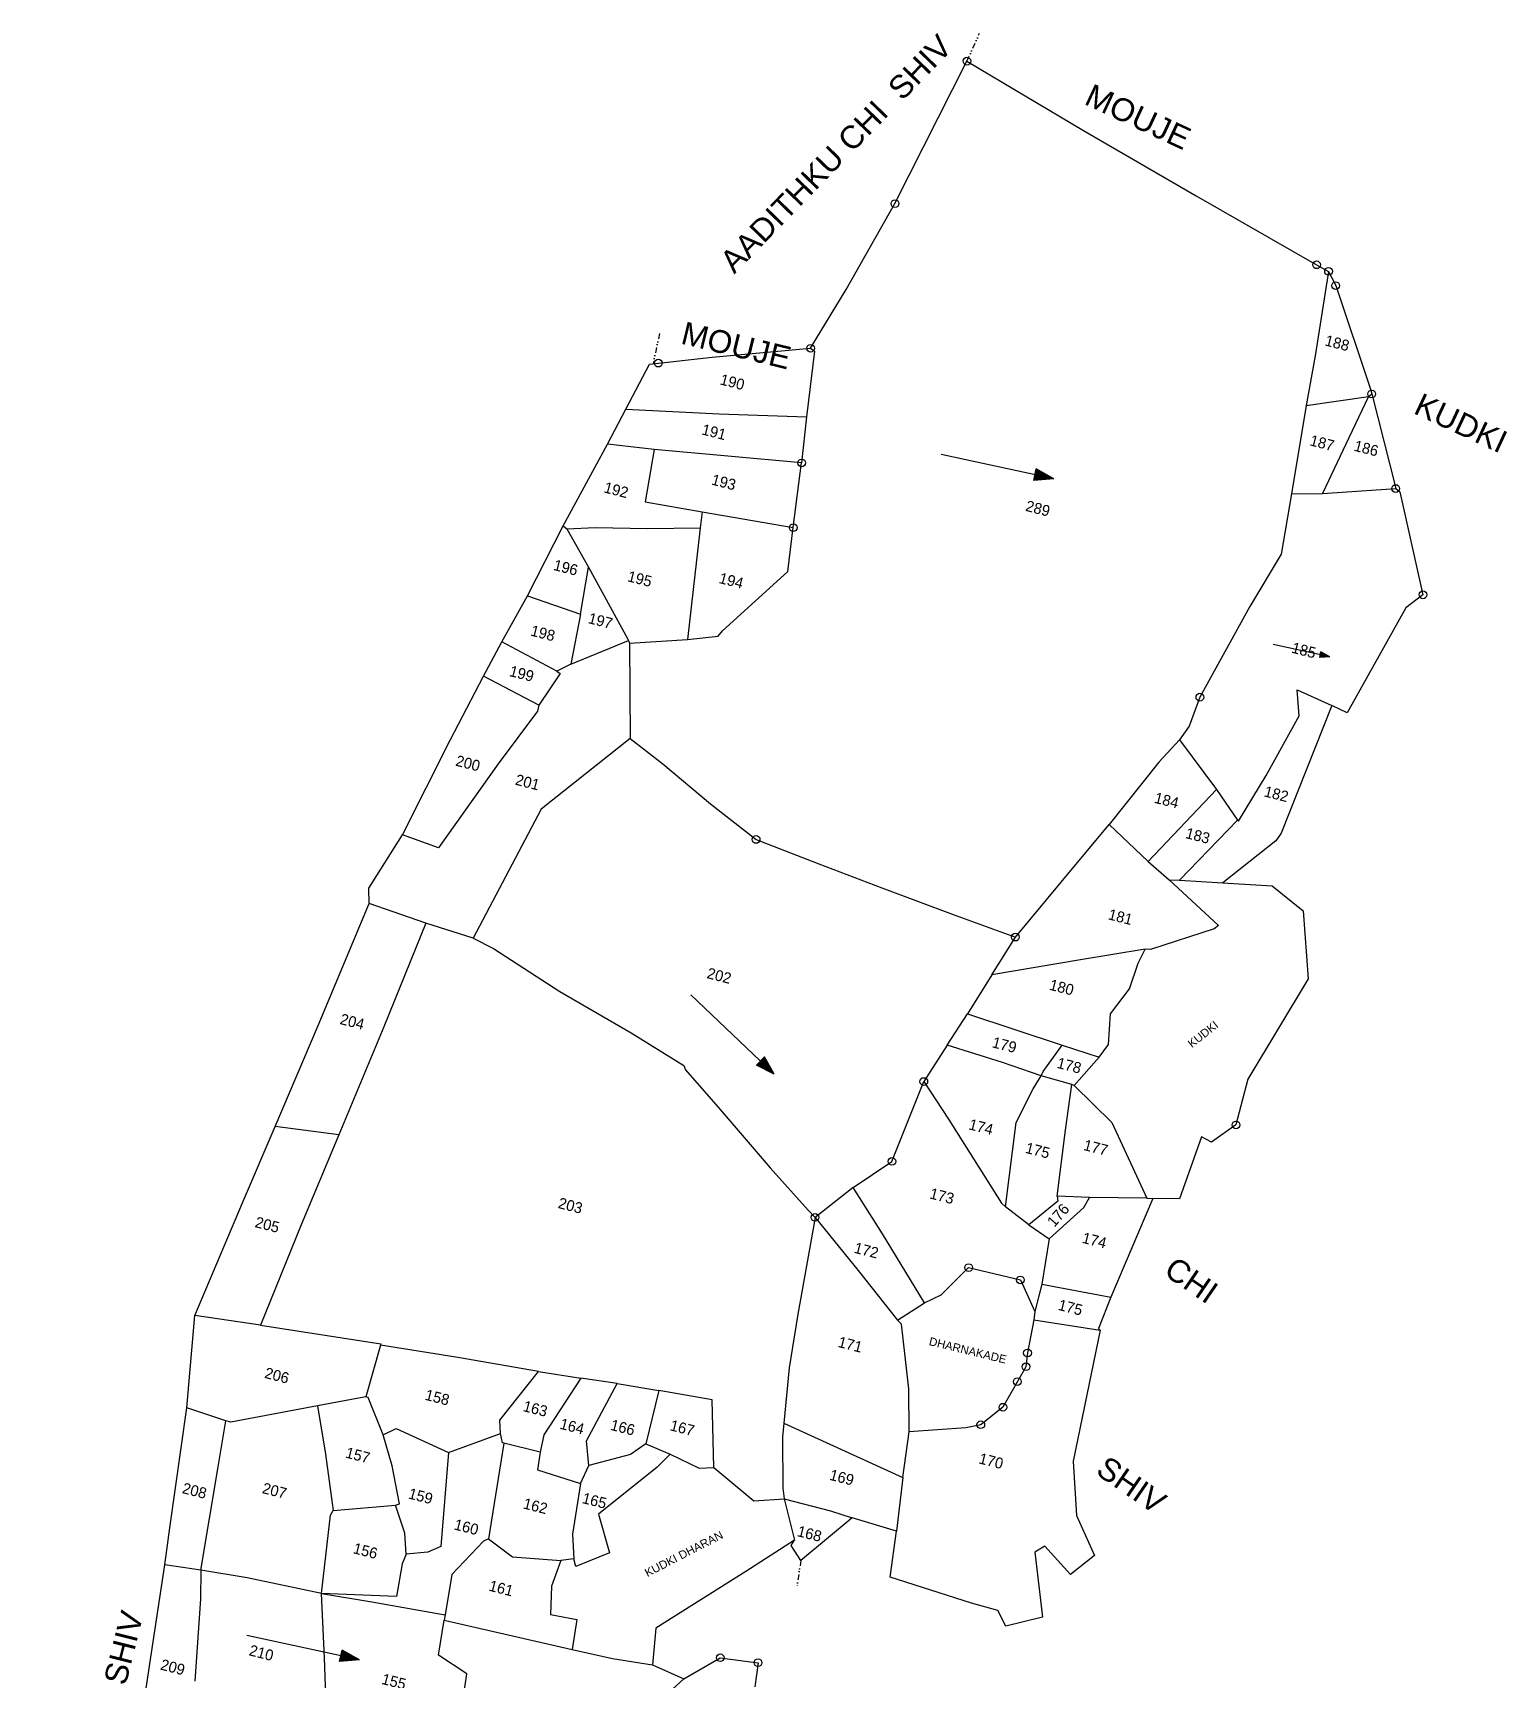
# Model space of a CAD drawing. Header units: metres. Extents: x 286922 to 289737, y 2012093 to 2016046.
# Drawn here: x 287773 to 289092, y 2014573 to 2016046 of the extents above; entities that cross this region are included whole.
import ezdxf
from ezdxf.enums import TextEntityAlignment as Align

# ---------------------------------------------------------------- set-up
doc = ezdxf.new("R2010")
doc.units = ezdxf.units.M
doc.header["$MEASUREMENT"] = 0
doc.linetypes.add('DIVIDE', pattern=[1.25, 0.5, -0.25, 0, -0.25, 0, -0.25])
for name, color, linetype in [('POLY_PARCEL', 6, 'Continuous'), ('POLY_WATER', 4, 'Continuous'), ('TEXT_MAPIN', 7, 'Continuous'), ('TEXT_MAPOUT', 7, 'Continuous'), ('TEXT_PARCEL', 7, 'Continuous'), ('V_BOUND_LINE', 7, 'Continuous'), ('V_DIVIDE_LINE', 7, 'DIVIDE')]:
    doc.layers.add(name, color=color, linetype=linetype)
doc.styles.get("Standard").update_dxf_attribs({"font": 'arial.ttf'})
doc.styles.add('TEXT_MAP', font='', dxfattribs={"height": 2.5})
doc.styles.get('TEXT_MAP').set_extended_font_data('Kruti Dev 050')

msp = doc.modelspace()

# ---------------------------------------------------------------- hatches: boundary and pattern name
h = msp.add_hatch(color=256)
h.paths.add_polyline_path([(288669.7, 2015650.7), (288668.6, 2015645.6), (288686.4, 2015647.1)])
h.paths.add_polyline_path([(288686.4, 2015647.1), (288670.8, 2015655.8), (288669.7, 2015650.7)])
h = msp.add_hatch(color=256)
h.paths.add_polyline_path([(288925, 2015489.6), (288924.4, 2015487), (288933.4, 2015487.8)])
h.paths.add_polyline_path([(288933.4, 2015487.8), (288925.5, 2015492.1), (288925, 2015489.6)])
h = msp.add_hatch(color=256)
h.paths.add_polyline_path([(288424, 2015126), (288420.4, 2015122.2), (288436.4, 2015114.2)])
h.paths.add_polyline_path([(288436.4, 2015114.2), (288427.7, 2015129.8), (288424, 2015126)])
h = msp.add_hatch(color=256)
h.paths.add_polyline_path([(288048.6, 2014593.9), (288047.5, 2014588.8), (288065.4, 2014590.3)])
h.paths.add_polyline_path([(288065.4, 2014590.3), (288049.7, 2014599), (288048.6, 2014593.9)])

# ---------------------------------------------------------------- linework, layer by layer
for points in [[(288686.4, 2015647.1), (288585.7, 2015668.8)], [(288668.6, 2015645.6), (288670.8, 2015655.8)], [(288686.4, 2015647.1), (288668.6, 2015645.6)], [(288686.4, 2015647.1), (288670.8, 2015655.8)], [(288933.4, 2015487.8), (288882.8, 2015498.6)], [(288924.4, 2015487), (288925.5, 2015492.1)], [(288933.4, 2015487.8), (288924.4, 2015487)], [(288933.4, 2015487.8), (288925.5, 2015492.1)], [(288436.4, 2015114.2), (288361.9, 2015185.3)], [(288420.4, 2015122.2), (288427.7, 2015129.8)], [(288436.4, 2015114.2), (288427.7, 2015129.8)], [(288436.4, 2015114.2), (288420.4, 2015122.2)], [(288065.4, 2014590.3), (287964.6, 2014612)], [(288047.5, 2014588.8), (288049.7, 2014599)], [(288065.4, 2014590.3), (288049.7, 2014599)], [(288065.4, 2014590.3), (288047.5, 2014588.8)]]:
    msp.add_lwpolyline(points)
for centre in [(288608.8, 2016020.7), (288544.4, 2015893.2), (288921.6, 2015838.5), (288932.3, 2015832.6), (288938.7, 2015819.9), (288468.9, 2015763.8), (288332.7, 2015750.5), (288970.9, 2015722.9), (288460.9, 2015661.2), (288992.4, 2015638.3), (288453.4, 2015603.3), (289016.8, 2015543.2), (288817.2, 2015451.6), (288420.2, 2015324.3), (288652.1, 2015236.9), (288570.2, 2015107.7), (288849.5, 2015068.9), (288541.7, 2015036.2), (288472.9, 2014986.1), (288610.3, 2014941.2), (288656.6, 2014930.2), (288663, 2014864.8), (288661.6, 2014852.5), (288653.9, 2014839.2), (288641, 2014816.3), (288621.2, 2014800.6), (288388.1, 2014592.1), (288421.9, 2014587.7)]:
    msp.add_circle(centre, 3.45)
at = {"layer": 'POLY_PARCEL'}
for p, q in [((288932.3, 2015832.6), (288929.4, 2015813.6)), ((288929.4, 2015813.6), (288920.2, 2015757)), ((288472.4, 2015761.3), (288465.4, 2015702.6)), ((288468.9, 2015763.8), (288472.4, 2015761.3)), ((288920.2, 2015757), (288912.4, 2015712.6)), ((288912.4, 2015712.6), (288968, 2015720.6)), ((288968, 2015720.6), (288950.4, 2015683.8)), ((288968, 2015720.6), (288970.9, 2015722.9)), ((288303.6, 2015709.2), (288387.2, 2015705.2)), ((288387.2, 2015705.2), (288465.4, 2015702.6)), ((288465.4, 2015702.6), (288460.9, 2015661.2)), ((288912.4, 2015712.6), (288899.3, 2015633.5)), ((288329, 2015673.1), (288287.3, 2015678)), ((288329, 2015673.1), (288321, 2015626.5)), ((288460.9, 2015661.2), (288329, 2015673.1)), ((288950.4, 2015683.8), (288927, 2015633.9)), ((288453.4, 2015603.3), (288460.9, 2015661.2)), ((288899.3, 2015633.5), (288889.9, 2015579.7)), ((288899.3, 2015633.5), (288927, 2015633.9)), ((288927, 2015633.9), (288992.4, 2015638.3)), ((288321, 2015626.5), (288371.9, 2015617.5)), ((288371.9, 2015617.5), (288370.2, 2015603)), ((288371.9, 2015617.5), (288453.4, 2015603.3)), ((288247.7, 2015604.8), (288250.7, 2015602.2)), ((288250.7, 2015602.2), (288276.2, 2015603.5)), ((288250.7, 2015602.2), (288270.3, 2015567.8)), ((288276.2, 2015603.5), (288323.4, 2015602.5)), ((288323.4, 2015602.5), (288370.2, 2015603)), ((288370.2, 2015603), (288358.9, 2015503.3)), ((288448.7, 2015564), (288453.4, 2015603.3)), ((288263, 2015525.8), (288270.3, 2015567.8)), ((288270.3, 2015567.8), (288305.4, 2015503.6)), ((288889.9, 2015579.7), (288862, 2015532.6)), ((288390.2, 2015511), (288448.7, 2015564)), ((288215.6, 2015542.4), (288263, 2015525.8)), ((288263, 2015525.8), (288254.5, 2015481.2)), ((288862, 2015532.6), (288817.2, 2015451.6)), ((288386.2, 2015506.2), (288390.2, 2015511)), ((288242, 2015474.8), (288192.8, 2015501)), ((288254.5, 2015481.2), (288305.9, 2015502.4)), ((288305.4, 2015503.6), (288305.9, 2015502.4)), ((288305.9, 2015502.4), (288307, 2015499.8)), ((288307, 2015499.8), (288358.9, 2015503.3)), ((288307, 2015499.8), (288307.5, 2015414.5)), ((288358.9, 2015503.3), (288386.2, 2015506.2)), ((288254.5, 2015481.2), (288242, 2015474.8)), ((288225.7, 2015444.4), (288176.4, 2015470.3)), ((288245, 2015472.9), (288225.7, 2015444.4)), ((288242, 2015474.8), (288245, 2015472.9)), ((288817.2, 2015451.6), (288807.6, 2015425.7)), ((288905.9, 2015434.9), (288904.2, 2015458.2)), ((288904.2, 2015458.2), (288935.2, 2015444.1)), ((288224.5, 2015439), (288189.5, 2015391.9)), ((288225.7, 2015444.4), (288224.5, 2015439)), ((288807.6, 2015425.7), (288799.1, 2015413.3)), ((288876.5, 2015381.4), (288905.9, 2015434.9)), ((288307.5, 2015414.5), (288227.8, 2015351.4)), ((288307.5, 2015414.5), (288336.6, 2015392.1)), ((288799.1, 2015413.3), (288780.5, 2015393.5)), ((288799.1, 2015413.3), (288832, 2015368.9)), ((288189.5, 2015391.9), (288135.9, 2015316.9)), ((288336.6, 2015392.1), (288379.3, 2015356.2)), ((288780.5, 2015393.5), (288736.1, 2015337.7)), ((288851.7, 2015340.8), (288876.5, 2015381.4)), ((288832, 2015368.9), (288770.8, 2015304.6)), ((288832, 2015368.9), (288851, 2015341.7)), ((288227.8, 2015351.4), (288167, 2015236.1)), ((288379.3, 2015356.2), (288420.2, 2015324.3)), ((288693, 2015286.2), (288736.1, 2015337.7)), ((288736.1, 2015337.7), (288770.8, 2015304.6)), ((288799.1, 2015287.9), (288851, 2015341.7)), ((288851, 2015341.7), (288851.7, 2015340.8)), ((288135.9, 2015316.9), (288103.8, 2015328.3)), ((288420.2, 2015324.3), (288476.4, 2015302.4)), ((288770.8, 2015304.6), (288789.8, 2015288.2)), ((288476.4, 2015302.4), (288532.6, 2015281)), ((288532.6, 2015281), (288596.4, 2015257.1)), ((288652.1, 2015236.9), (288693, 2015286.2)), ((288124.7, 2015249.5), (288074, 2015266.9)), ((288124.7, 2015249.5), (288087.2, 2015156.6)), ((288167, 2015236.1), (288124.7, 2015249.5)), ((288596.4, 2015257.1), (288652.1, 2015236.9)), ((288167, 2015236.1), (288185.2, 2015226.6)), ((288631.1, 2015203.3), (288652.1, 2015236.9)), ((288185.2, 2015226.6), (288244.6, 2015188.2)), ((288710.5, 2015216.6), (288631.1, 2015203.3)), ((288768.4, 2015226), (288710.5, 2015216.6)), ((288631.1, 2015203.3), (288609.3, 2015168.4)), ((288244.6, 2015188.2), (288308.5, 2015151.2)), ((288087.2, 2015156.6), (288046.9, 2015059.9)), ((288591.1, 2015140.1), (288609.3, 2015168.4)), ((288609.3, 2015168.4), (288693.9, 2015140.3)), ((288308.5, 2015151.2), (288355.6, 2015122.1)), ((288591.1, 2015140.1), (288570.2, 2015107.7)), ((288640.7, 2015124.7), (288591.1, 2015140.1)), ((288676.9, 2015116.8), (288693.9, 2015140.3)), ((288693.9, 2015140.3), (288727.2, 2015129.5)), ((288355.6, 2015122.1), (288357, 2015118.2)), ((288357, 2015118.2), (288388, 2015082.6)), ((288675.3, 2015112.8), (288640.7, 2015124.7)), ((288668.2, 2015101.1), (288675.3, 2015112.8)), ((288675.3, 2015112.8), (288676.9, 2015116.8)), ((288702.5, 2015104.9), (288675.3, 2015112.8)), ((288541.7, 2015036.2), (288570.2, 2015107.7)), ((288570.2, 2015107.7), (288592.2, 2015074)), ((288652.7, 2015070.9), (288668.2, 2015101.1)), ((288696.9, 2015064.1), (288702.5, 2015104.9)), ((288704.8, 2015104.1), (288702.5, 2015104.9)), ((288388, 2015082.6), (288432.7, 2015030.4)), ((288046.9, 2015059.9), (287989.8, 2015067.4)), ((288592.2, 2015074), (288639.6, 2014999)), ((288643.3, 2014995.5), (288652.7, 2015070.9)), ((288046.9, 2015059.9), (288013.1, 2014979.6)), ((288689.4, 2015005.1), (288696.9, 2015064.1)), ((288432.7, 2015030.4), (288466.7, 2014992.7)), ((288507, 2015012.8), (288541.7, 2015036.2)), ((288507, 2015012.8), (288472.9, 2014986.1)), ((288533.2, 2014971.3), (288507, 2015012.8)), ((288639.6, 2014999), (288643.3, 2014995.5)), ((288664.1, 2014979.5), (288643.3, 2014995.5)), ((288690, 2015000.8), (288664.1, 2014979.5)), ((288682.4, 2014966.8), (288713.4, 2014994.9)), ((288718.5, 2015003.9), (288689.4, 2015005.1)), ((288689.4, 2015005.1), (288690, 2015000.8)), ((288713.4, 2014994.9), (288718.5, 2015003.9)), ((288769.8, 2015003.2), (288718.5, 2015003.9)), ((288013.1, 2014979.6), (287976.7, 2014889.8)), ((288472.9, 2014986.1), (288457.6, 2014899.6)), ((288466.7, 2014992.7), (288472.9, 2014986.1)), ((288472.9, 2014986.1), (288511.4, 2014938.6)), ((288664.1, 2014979.5), (288682.4, 2014966.8)), ((288570.9, 2014909.7), (288533.2, 2014971.3)), ((288682.4, 2014966.8), (288675.9, 2014926.3)), ((288511.4, 2014938.6), (288546.6, 2014894.2)), ((288675.9, 2014926.3), (288669.6, 2014901.9)), ((288675.9, 2014926.3), (288737.4, 2014914.8)), ((287976.7, 2014889.8), (287917.9, 2014898.4)), ((288457.6, 2014899.6), (288449.7, 2014851.4)), ((288668.7, 2014894.4), (288728, 2014885.1)), ((287976.7, 2014889.8), (288084.3, 2014872.9)), ((288084, 2014871.9), (288070.9, 2014825.7)), ((288084.3, 2014872.9), (288084, 2014871.9)), ((288153.2, 2014860.7), (288084, 2014871.9)), ((288225.5, 2014848.2), (288153.2, 2014860.7)), ((288191, 2014804.8), (288225.5, 2014848.2)), ((288225.5, 2014848.2), (288263.4, 2014842.3)), ((288449.7, 2014851.4), (288444.9, 2014801.9)), ((288263.4, 2014842.3), (288230.4, 2014791.7)), ((288296, 2014837.6), (288263.4, 2014842.3)), ((288268.5, 2014786.3), (288296, 2014837.6)), ((288296, 2014837.6), (288333.3, 2014831.2)), ((288027.9, 2014817.6), (287950.1, 2014802.8)), ((288070.9, 2014825.7), (288027.9, 2014817.6)), ((288027.9, 2014817.6), (288034.8, 2014774.2)), ((288073.1, 2014824.9), (288070.9, 2014825.7)), ((288086.6, 2014791.5), (288073.1, 2014824.9)), ((288333.3, 2014831.2), (288321.6, 2014783.5)), ((288380.8, 2014822.8), (288333.3, 2014831.2)), ((288382.3, 2014762.3), (288380.8, 2014822.8)), ((287945.8, 2014804.1), (287910.8, 2014815.7)), ((287938.8, 2014762.9), (287945.8, 2014804.1)), ((287950.1, 2014802.8), (287945.8, 2014804.1)), ((288191.5, 2014792.8), (288191, 2014804.8)), ((288444.9, 2014801.9), (288443.9, 2014789.9)), ((288444.9, 2014801.9), (288551.3, 2014753.5)), ((288086.6, 2014791.5), (288098.2, 2014797.2)), ((288094.7, 2014763.8), (288086.6, 2014791.5)), ((288098.2, 2014797.2), (288144.9, 2014775.8)), ((288144.9, 2014775.8), (288191.5, 2014792.8)), ((288193.2, 2014784.3), (288191.5, 2014792.8)), ((288230.4, 2014791.7), (288227.1, 2014776)), ((288443.9, 2014789.9), (288444.2, 2014743.9)), ((288551.3, 2014753.5), (288557, 2014794.2)), ((288034.8, 2014774.2), (288041.9, 2014724)), ((288144.9, 2014775.8), (288138.1, 2014691.7)), ((288194.5, 2014784), (288180.9, 2014698.4)), ((288194.5, 2014784), (288193.2, 2014784.3)), ((288227.1, 2014776), (288194.5, 2014784)), ((288227.1, 2014776), (288224.7, 2014760.4)), ((288270.6, 2014764.2), (288268.5, 2014786.3)), ((288307.8, 2014774.1), (288270.6, 2014764.2)), ((288321.6, 2014783.5), (288307.8, 2014774.1)), ((288321.6, 2014783.5), (288343.3, 2014774.2)), ((287923.5, 2014670.5), (287938.8, 2014762.9)), ((288101, 2014729.9), (288094.7, 2014763.8)), ((288224.7, 2014760.4), (288263.2, 2014747.9)), ((288263.2, 2014747.9), (288270.6, 2014764.2)), ((288263.2, 2014747.9), (288255.9, 2014702.6)), ((288444.2, 2014743.9), (288445.4, 2014734.4)), ((288551.3, 2014753.5), (288545.8, 2014705.4)), ((288041.9, 2014724), (288097.6, 2014728.7)), ((288097.6, 2014728.7), (288101, 2014729.9)), ((288106, 2014703.7), (288097.6, 2014728.7)), ((288445.4, 2014734.4), (288486.7, 2014723.5)), ((288031.3, 2014649.5), (288039.3, 2014719.7)), ((288039.3, 2014719.7), (288041.9, 2014724)), ((288486.7, 2014723.5), (288506.2, 2014717.4)), ((288107.1, 2014684.7), (288106, 2014703.7)), ((288255.9, 2014702.6), (288257, 2014680.6)), ((288107.1, 2014684.7), (288103.6, 2014676.1)), ((288126.4, 2014686.7), (288107.1, 2014684.7)), ((288138.1, 2014691.7), (288126.4, 2014686.7)), ((288176.3, 2014696.3), (288147.9, 2014666.7)), ((288180.9, 2014698.4), (288176.3, 2014696.3)), ((288180.9, 2014698.4), (288202.2, 2014682.4)), ((287923.5, 2014670.5), (287891.2, 2014675.2)), ((287923.5, 2014670.5), (287923.1, 2014644.9)), ((287965, 2014663.6), (287923.5, 2014670.5)), ((288103.6, 2014676.1), (288098.5, 2014646.8)), ((288202.2, 2014682.4), (288245.6, 2014679.1)), ((288031.3, 2014649.5), (287965, 2014663.6)), ((288147.9, 2014666.7), (288141.9, 2014630.6)), ((287923.1, 2014644.9), (287918, 2014571.1)), ((288098.5, 2014646.8), (288031.3, 2014649.5)), ((288033.9, 2014591.9), (288031.3, 2014649.5)), ((288031.3, 2014649.5), (288076.5, 2014642)), ((288076.5, 2014642), (288141.9, 2014630.6)), ((288135.9, 2014594.4), (288141.1, 2014625.6)), ((288141.9, 2014630.6), (288141.1, 2014625.6)), ((288141.1, 2014625.6), (288255.5, 2014599.5)), ((288037, 2014513.6), (288033.9, 2014591.9)), ((288161.3, 2014577.8), (288135.9, 2014594.4)), ((288152.8, 2014517.9), (288161.3, 2014577.8)), ((288334.8, 2014554.4), (288355.4, 2014573.1))]:
    msp.add_line(p, q, dxfattribs=at)
at = {"layer": 'POLY_WATER'}
for p, q in [((288789.8, 2015288.2), (288799.1, 2015287.9)), ((288789.8, 2015288.2), (288833.8, 2015247.2)), ((288799.1, 2015287.9), (288837.6, 2015285.4)), ((288830.1, 2015244.4), (288773.1, 2015225.7)), ((288833.8, 2015247.2), (288830.1, 2015244.4)), ((288762, 2015213.7), (288768.4, 2015226)), ((288773.1, 2015225.7), (288768.4, 2015226)), ((288754.1, 2015190.7), (288762, 2015213.7)), ((288737.3, 2015168.4), (288754.1, 2015190.7)), ((288735.4, 2015140.8), (288737.3, 2015168.4)), ((288727.2, 2015129.5), (288735.4, 2015140.8)), ((288727.2, 2015129.5), (288704.8, 2015104.1)), ((288704.8, 2015104.1), (288738.5, 2015071)), ((288738.5, 2015071), (288769.8, 2015003.2)), ((288769.8, 2015003.2), (288775.1, 2015002.9)), ((288585.7, 2014916.7), (288610.3, 2014941.2)), ((288610.3, 2014941.2), (288656.6, 2014930.2)), ((288656.6, 2014930.2), (288669.6, 2014901.9)), ((288546.6, 2014894.2), (288570.9, 2014909.7)), ((288570.9, 2014909.7), (288585.7, 2014916.7)), ((288550.4, 2014890.7), (288546.6, 2014894.2)), ((288556.8, 2014832.8), (288550.4, 2014890.7)), ((288668.7, 2014894.4), (288663, 2014864.8)), ((288669.6, 2014901.9), (288668.7, 2014894.4)), ((288663, 2014864.8), (288661.6, 2014852.5)), ((288661.6, 2014852.5), (288653.9, 2014839.2)), ((288557, 2014794.2), (288556.8, 2014832.8)), ((288653.9, 2014839.2), (288641, 2014816.3)), ((288641, 2014816.3), (288621.2, 2014800.6)), ((288607.7, 2014797.9), (288557, 2014794.2)), ((288621.2, 2014800.6), (288607.7, 2014797.9)), ((288343.3, 2014774.2), (288331.7, 2014762.5)), ((288343.3, 2014774.2), (288369.3, 2014761.8)), ((288331.7, 2014762.5), (288279.2, 2014720.6)), ((288369.3, 2014761.8), (288382.3, 2014762.3)), ((288382.3, 2014762.3), (288418, 2014732.4)), ((288418, 2014732.4), (288445.4, 2014734.4)), ((288445.4, 2014734.4), (288454.5, 2014697.3)), ((288279.2, 2014720.6), (288289, 2014685.9)), ((288289, 2014685.9), (288258.8, 2014673.7)), ((288245.6, 2014679.1), (288237, 2014656.1)), ((288257, 2014680.6), (288245.6, 2014679.1)), ((288258.8, 2014673.7), (288257, 2014680.6)), ((288237, 2014656.1), (288236.1, 2014630.7)), ((288236.1, 2014630.7), (288259.8, 2014626.4)), ((288259.8, 2014626.4), (288255.5, 2014599.5)), ((288255.5, 2014599.5), (288291.6, 2014591.5)), ((288291.6, 2014591.5), (288327.4, 2014585.8))]:
    msp.add_line(p, q, dxfattribs=at)
at = {"layer": 'V_BOUND_LINE'}
for p, q in [((288544.4, 2015893.2), (288608.8, 2016020.7)), ((288608.8, 2016020.7), (288713.1, 2015958.7)), ((288713.1, 2015958.7), (288813.8, 2015900.2)), ((288500.9, 2015816.5), (288544.4, 2015893.2)), ((288813.8, 2015900.2), (288921.6, 2015838.5)), ((288921.6, 2015838.5), (288932.3, 2015832.6)), ((288932.3, 2015832.6), (288938.7, 2015819.9)), ((288938.7, 2015819.9), (288970.1, 2015726.2)), ((288468.9, 2015763.8), (288500.9, 2015816.5)), ((288381, 2015755.9), (288468.9, 2015763.8)), ((288303.6, 2015709.2), (288324.7, 2015749.7)), ((288324.7, 2015749.7), (288381, 2015755.9)), ((288970.1, 2015726.2), (288970.9, 2015722.9)), ((288970.9, 2015722.9), (288992.4, 2015638.3)), ((288287.3, 2015678), (288303.6, 2015709.2)), ((288247.7, 2015604.8), (288287.3, 2015678)), ((288992.4, 2015638.3), (288996.2, 2015635.4)), ((288996.2, 2015635.4), (289016.8, 2015543.2)), ((288215.6, 2015542.4), (288247.7, 2015604.8)), ((288192.8, 2015501), (288215.6, 2015542.4)), ((289016.8, 2015543.2), (289001.6, 2015531.7)), ((289001.6, 2015531.7), (288949, 2015437.7)), ((288176.4, 2015470.3), (288192.8, 2015501)), ((288146.6, 2015413.2), (288176.4, 2015470.3)), ((288935.2, 2015444.1), (288889.8, 2015329.9)), ((288949, 2015437.7), (288935.2, 2015444.1)), ((288103.8, 2015328.3), (288146.6, 2015413.2)), ((288073.8, 2015280.7), (288103.8, 2015328.3)), ((288885.3, 2015323.2), (288837.6, 2015285.4)), ((288889.8, 2015329.9), (288885.3, 2015323.2)), ((288074, 2015266.9), (288073.8, 2015280.7)), ((288837.6, 2015285.4), (288881.9, 2015282.8)), ((288881.9, 2015282.8), (288909.5, 2015260.4)), ((288028.3, 2015157.8), (288074, 2015266.9)), ((288909.5, 2015260.4), (288914.1, 2015199.6)), ((288914.1, 2015199.6), (288860.2, 2015109.8)), ((287989.8, 2015067.4), (288028.3, 2015157.8)), ((288860.2, 2015109.8), (288849.5, 2015068.9)), ((287960.8, 2014999.2), (287989.8, 2015067.4)), ((288849.5, 2015068.9), (288827.6, 2015053.3)), ((288818.7, 2015058.3), (288799, 2015002.7)), ((288827.6, 2015053.3), (288818.7, 2015058.3)), ((287917.9, 2014898.4), (287960.8, 2014999.2)), ((288775.1, 2015002.9), (288737.4, 2014914.8)), ((288799, 2015002.7), (288775.1, 2015002.9)), ((288737.4, 2014914.8), (288726.5, 2014886.8)), ((287910.8, 2014815.7), (287917.9, 2014898.4)), ((288728, 2014885.1), (288703.9, 2014768.1)), ((288726.5, 2014886.8), (288728, 2014885.1)), ((287895.7, 2014708.4), (287910.8, 2014815.7)), ((288703.9, 2014768.1), (288706.7, 2014719.5)), ((288506.2, 2014717.4), (288460.2, 2014679.2)), ((288545.8, 2014705.4), (288506.2, 2014717.4)), ((288706.7, 2014719.5), (288723, 2014683.7)), ((287891.2, 2014675.2), (287895.7, 2014708.4)), ((288540, 2014664.2), (288545.8, 2014705.4)), ((288454.5, 2014697.3), (288411, 2014669.2)), ((288451.4, 2014692.7), (288454.5, 2014697.3)), ((288460.2, 2014679.2), (288451.4, 2014692.7)), ((288678.4, 2014692.1), (288669.4, 2014686.6)), ((288669.4, 2014686.6), (288676.3, 2014628.5)), ((288701.5, 2014666.6), (288678.4, 2014692.1)), ((287879.3, 2014596.5), (287891.2, 2014675.2)), ((288723, 2014683.7), (288701.5, 2014666.6)), ((288411, 2014669.2), (288330.6, 2014618.7)), ((288613, 2014641), (288540, 2014664.2)), ((288636.5, 2014634.3), (288613, 2014641)), ((288643.6, 2014620.5), (288636.5, 2014634.3)), ((288676.3, 2014628.5), (288643.6, 2014620.5)), ((288330.6, 2014618.7), (288327.4, 2014585.8)), ((287864.9, 2014500.9), (287879.3, 2014596.5)), ((288327.4, 2014585.8), (288355.4, 2014573.1)), ((288355.4, 2014573.1), (288388.1, 2014592.1)), ((288388.1, 2014592.1), (288421.9, 2014587.7)), ((288421.9, 2014587.7), (288419.1, 2014566))]:
    msp.add_line(p, q, dxfattribs=at)
at = {"layer": 'V_DIVIDE_LINE', "ltscale": 10}
for p, q in [((288608.8, 2016020.7), (288620, 2016045.7)), ((288333.8, 2015777), (288328.1, 2015750)), ((288460.2, 2014679.2), (288456.9, 2014656.6))]:
    msp.add_line(p, q, dxfattribs=at)

# ---------------------------------------------------------------- texts
at = {"layer": 'TEXT_MAPIN'}
for s, height, rotation, p in [('KUDKI', 7.31, 38.2965, (288810, 2015137.5)), ('DHARNAKADE', 7.31, 346.3175, (288574.3, 2014872)), ('KUDKI DHARAN', 7.309, 27.2543, (288322.9, 2014664.2))]:
    msp.add_text(s, height=height, rotation=rotation, dxfattribs=at).set_placement(p)
at = {"layer": 'TEXT_MAPOUT'}
for s, height, rotation, p in [('AADITHKU CHI  SHIV', 20.293, 45.8434, (288400.6, 2015829.7)), ('MOUJE', 20.29, 335.0112, (288712.7, 2015982.7)), ('MOUJE ', 20.29, 346.3175, (288351.9, 2015768.2)), ('KUDKI', 20.29, 335.0112, (289007.3, 2015706)), ('CHI', 20.29, 325.5521, (288783.8, 2014935.5)), ('SHIV', 20.29, 325.5521, (288723, 2014757.1)), ('MOUJE VELAS CHI SHIV', 20.293, 75.9732, (287792.3, 2014311.3))]:
    msp.add_text(s, height=height, rotation=rotation, dxfattribs=at).set_placement(p)
at = {"layer": 'TEXT_PARCEL', "style": 'TEXT_MAP'}
for s, rotation, p in [('188', 345.655, (288940.1, 2015768.5)), ('190', 345.655, (288399, 2015733.6)), ('191', 345.655, (288382.6, 2015688.9)), ('187', 345.655, (288926.6, 2015679.1)), ('186', 345.655, (288966.1, 2015674.3)), ('192', 345.655, (288295.1, 2015637)), ('193', 345.655, (288391.3, 2015644)), ('289', 345.655, (288672.3, 2015620.5)), ('196', 345.655, (288249.9, 2015567.6)), ('195', 345.655, (288316.2, 2015557.5)), ('194', 345.655, (288398, 2015555.9)), ('197', 345.655, (288281, 2015520)), ('198', 345.655, (288229.5, 2015508.9)), ('185', 345.655, (288910.3, 2015493.6)), ('199', 345.655, (288210.5, 2015472.7)), ('200', 345.655, (288162.4, 2015392.5)), ('201', 345.655, (288215.7, 2015375.5)), ('184', 345.655, (288787.5, 2015359.3)), ('182', 345.655, (288885.7, 2015365)), ('183', 345.655, (288815.4, 2015327.7)), ('181', 345.655, (288746.2, 2015255)), ('202', 345.655, (288387.2, 2015202.4)), ('180', 345.655, (288693.6, 2015192)), ('204', 345.655, (288058.9, 2015161.3)), ('179', 345.655, (288642.4, 2015140.5)), ('178', 345.655, (288700.3, 2015122.1)), ('174', 345.655, (288621.5, 2015067.1)), ('175', 345.655, (288672.1, 2015046)), ('177', 345.655, (288724.1, 2015048.6)), ('173', 345.655, (288586.5, 2015005.3)), ('203', 345.655, (288254.1, 2014996.7)), ('176', 48.9982, (288690.4, 2014988.1)), ('205', 345.655, (287982.9, 2014979.6)), ('174', 345.655, (288722.9, 2014965.6)), ('172', 345.655, (288518.9, 2014956.7)), ('175', 345.655, (288701.4, 2014905.5)), ('171', 345.655, (288504.5, 2014872.4)), ('206', 345.655, (287991.5, 2014844.7)), ('158', 345.655, (288135, 2014825.1)), ('163', 345.655, (288222.7, 2014815)), ('164', 345.655, (288255.6, 2014799.2)), ('166', 345.655, (288300.9, 2014798.2)), ('167', 345.655, (288354.2, 2014797.8)), ('157', 345.655, (288063.9, 2014773.3)), ('170', 345.655, (288630.5, 2014768.2)), ('169', 345.655, (288496.9, 2014753.5)), ('208', 345.655, (287917.8, 2014741.6)), ('207', 345.655, (287989.4, 2014741.6)), ('159', 345.655, (288120.1, 2014736.8)), ('162', 345.655, (288222.8, 2014727.9)), ('165', 345.655, (288275.6, 2014732.7)), ('160', 345.655, (288161, 2014709.1)), ('168', 345.655, (288468, 2014703.1)), ('156', 345.655, (288070.7, 2014687.8)), ('161', 345.655, (288192.2, 2014654.3)), ('210', 345.655, (287977.6, 2014596.5)), ('209', 345.655, (287898.3, 2014583.7)), ('155', 345.655, (288096.2, 2014570.8))]:
    msp.add_text(s, height=9.74, rotation=rotation, dxfattribs=at).set_placement(p, align=Align.MIDDLE)

doc.saveas('drawing.dxf')
